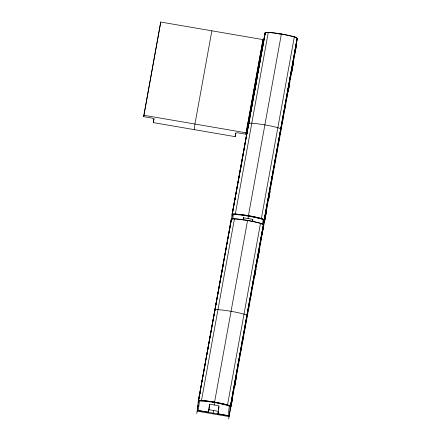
<?xml version="1.0" encoding="UTF-8"?>
<svg xmlns="http://www.w3.org/2000/svg" width="441" height="441" viewBox="0 0 441 441"><rect width="100%" height="100%" fill="white"/><g stroke="black" fill="none" stroke-linecap="round" stroke-linejoin="round"><path stroke-width="0.66" d="M230.18 409.127L230.792 404.573M230.202 409.061L231.927 398.377M238.068 365.6L240.047 353.649L239.926 354.239M238.322 363.158L238.201 363.748M244.953 326.555L244.457 330.441L246.442 318.413M248.167 308.937L246.183 320.949L246.701 316.914M254.44 274.258L254.562 273.657M254.336 276.083L256.287 264.148M264.01 222.699L264.357 220.092M270.168 188.77L270.482 186.19M271.893 179.261L272.284 176.058M282.003 122.477L280.024 134.428M288.144 89.683L290.117 77.726L289.996 78.322M288.392 87.274L288.271 87.831M294.527 54.541L295.139 49.987M214.541 313.016L214.42 313.529M216.266 303.507L216.145 304.02M232.12 217.132L232.181 216.95M143.656 116.65L160.745 22.05L262.979 39.596L262.808 40.985L245.891 134.202L237.716 132.796L235.593 133.077L235.152 136.649L153.363 122.615L153.804 119.037L151.836 118.056L143.656 116.65L160.745 22.05M194.261 129.632L194.944 124.037L211.862 30.826M198.367 402.942L198.671 400.45M199.872 394.237L200.027 392.992M207.849 349.454L207.943 348.699M222.815 266.992L222.909 266.237M231.189 219.331L198.428 400.968A4.129 1.687 10.3 0 1 200.247 400.511L200.539 400.5A4.129 1.687 10.3 0 1 201.471 400.538L203.632 400.731A61.371 25.027 10.3 0 1 225.39 404.463L227.512 405.009A4.129 1.687 10.3 0 1 228.41 405.285L228.692 405.395A4.129 1.687 10.3 0 1 230.323 406.442L230.489 406.481M232.049 214.547L265.019 32.904M231.663 219.398L232.082 214.717M208.516 412.318L209.64 404.408M232.738 219.238L233.283 214.717M235.119 199.729L235.279 198.428M241.685 163.027L241.778 162.266M245.891 134.202L262.979 39.596M213.124 413.884L213.692 410.516M214.232 404.992L214.552 402.374A60.467 24.657 10.3 0 1 216.167 402.661M256.645 80.565L256.739 79.804M259.396 66.156L259.556 64.849M218.642 409.336L218.968 406.685M265.052 34.37L265.08 32.954M243.118 219.745L243.36 217.755L252.765 219.37L252.522 221.354M243.228 219.965L243.553 217.319M247.506 220.792L247.55 220.423L214.563 402.192M248.062 218.56L248.366 216.134M228.317 405.483A3.219 1.312 10.3 0 1 229.337 406.084L228.146 415.687L217.959 413.746L218.934 405.797L209.525 404.182L208.549 412.131L198.296 410.565L199.448 401.145A3.219 1.312 10.3 0 1 201.592 400.93L203.753 401.123A60.467 24.657 10.3 0 1 225.186 404.799L227.291 405.34M252.638 221.58L252.88 219.596M232.385 398.151L233.344 390.329M234.584 386.035L235.544 378.213M238.614 361.173L238.708 360.418M239.75 354.928L239.843 354.173M240.505 353.406L241.381 346.24M243.581 334.124L242.704 341.29L241.679 341.113M248.625 308.667L249.584 300.845M250.819 296.55L251.783 288.728M253.581 278.712L253.674 277.957M253.189 281.16L252.583 285.707L254.804 271.711M256.745 263.922L257.621 256.756M258.939 251.805L259.903 243.983M262.555 224.546L263.167 219.651A3.219 1.312 10.3 0 0 262.797 219.381M262.064 234.849L263.453 224.904M263.498 224.877L230.511 406.646M262.908 230.191L264.131 220.224L297.146 38.246A4.129 1.687 10.3 0 0 295.509 37.198L295.233 37.088A4.129 1.687 10.3 0 0 294.334 36.812L292.212 36.267A61.371 25.027 10.3 0 0 270.454 32.535L268.288 32.342A4.129 1.687 10.3 0 0 267.362 32.303L267.064 32.314A4.129 1.687 10.3 0 0 265.245 32.772L232.104 214.519M266.215 211.724L267.174 203.902M268.415 199.608L269.374 191.785M272.45 174.746L272.538 173.986M274.335 166.979L275.294 159.157M276.535 154.863L277.494 147.04M282.455 122.24L283.414 114.417M284.654 110.118L285.614 102.295M287.411 92.285L287.504 91.53M290.575 77.495L291.534 69.672M292.774 65.378L293.734 57.556M295.894 48.422L296.947 39.844M297.328 38.45L264.131 220.224M206.553 357.012L206.603 356.681M221.068 277.036L221.156 276.463M232.506 214.023L232.633 213.19M238.664 180.093L238.79 179.261M264.402 219.497L264.622 218.146M270.559 185.567L270.78 184.217M222.804 267.466L222.925 266.695M286.815 95.94L286.407 99.28L288.574 86.238M240.406 170.446L240.56 169.487M272.317 175.827L272.505 174.708M254.97 90.157L255.124 89.253M286.865 95.631L287.019 94.727M256.712 80.527L256.849 79.744M254.777 272.433L254.915 271.65M288.629 85.874L288.745 85.223M244.975 326.423L245.069 325.899M213.102 320.816L213.168 320.425M278.877 139.599L278.288 144.025L280.625 129.963M236.949 370.644L236.337 375.197L238.675 361.135M261.309 236.415L260.697 240.968L262.445 230.224L262.323 230.819M153.363 122.615L154.102 118.557M235.152 136.649L235.764 133.27M230.467 406.674L229.077 416.618L197.177 411.144L198.285 401.161L231.415 219.199A4.129 1.687 10.3 0 1 233.234 218.742L233.526 218.736A4.129 1.687 10.3 0 1 234.458 218.775L236.619 218.962A61.371 25.027 10.3 0 1 258.376 222.694L260.499 223.24A4.129 1.687 10.3 0 1 261.397 223.515L261.678 223.626A4.129 1.687 10.3 0 1 263.31 224.673L263.475 224.712M198.428 400.968L231.415 219.199M232.131 214.519L265.245 32.772M198.23 402.567L199.503 395.114M199.779 394.039L199.994 392.418M200.253 391.415L200.848 387.7M201.09 386.823L201.813 382.838M201.95 381.63L203.047 375.567M203.295 374.216L204.007 370.743M204.15 369.497L204.398 368.152M204.613 367.414L205.335 363.417M205.495 362.083L205.743 360.738M206.421 357.425L206.597 356.019M206.812 354.944L207.507 351.091M207.7 349.95L209.657 339.168M209.933 338.093L210.148 336.472M210.39 335.121L211.002 331.753M211.278 330.689L211.856 327.035M212.127 325.998L212.838 321.643M212.959 320.971L213.201 319.637M213.455 318.672L214.045 314.968M214.304 314.014L214.53 312.3M214.784 311.352L215.379 307.625M215.621 306.291L216.713 300.282M216.961 299.367L217.198 297.603M217.446 296.699L218.052 292.885M218.295 292.003L218.912 288.166M219.155 286.815L221.603 273.337M221.817 272.599L222.54 268.602M222.677 267.522L223.317 263.9M223.559 262.549L223.802 261.204M224.05 259.854L224.662 256.486M224.904 255.135L225.516 251.767M225.759 250.416L226.861 244.353M227.148 243.223L227.352 241.657M228.003 238.509L228.206 236.938M228.455 235.588L229.066 232.22M229.309 230.869L230.026 227.358M230.163 226.15L231.266 220.087M232.065 216.14L232.6 212.727M232.848 211.382L233.46 208.009M233.702 206.664L234.805 200.594M235.042 199.74L235.764 195.732M235.902 194.531L236.15 193.18M236.376 192.37L237.004 188.461M237.247 187.116L237.958 183.643M238.107 182.398L239.292 176.323M239.452 174.983L240.554 168.914M240.758 167.872L241.459 164.019M241.707 163.005L243.608 152.062M243.884 150.993L244.953 144.648M245.229 143.584L245.444 141.952M246.078 138.904L246.304 137.234M247.153 132.543L246.464 135.178M247.395 131.209L248.487 125.2M248.741 124.257L248.972 122.532M249.584 119.594L249.815 117.857M250.069 116.931L250.664 113.188M250.907 111.843L252.009 105.779M252.252 104.903L252.864 101.061M253.106 100.19L253.355 98.365M253.603 97.014L254.209 93.646M254.457 92.296L255.168 88.834M255.311 87.577L256.497 81.508M256.656 80.163L257.268 76.795M257.583 75.516L257.759 74.099M258.002 72.748L258.613 69.38M258.861 68.03L259.473 64.662M259.76 63.526L260.818 57.247M261.105 56.117L261.673 52.529M261.954 51.426L262.163 49.833M262.434 48.802L263.018 45.114M263.266 43.764L265.223 32.981M198.891 399.099L199.117 397.854M221.404 275.057L221.63 273.8M221.856 272.549L222.088 271.292M222.314 270.041L222.54 268.784M223.129 265.548L223.355 264.291M233.289 209.563L233.515 208.317M239.452 175.606L239.678 174.349M240.836 167.977L241.062 166.726M247.004 133.998L247.23 132.741M249.672 119.285L249.876 118.155M255.802 85.493L256.034 84.237M198.406 403.052L198.632 401.806M197.987 406.453L198.224 405.141M196.758 413.476L197.788 407.765L197.27 410.389L229.171 415.863M198.037 406.415L198.279 405.064M201.471 400.538L234.458 218.775M232.258 214.541A4.129 1.687 10.3 0 1 234.077 214.083L234.375 214.072A4.129 1.687 10.3 0 1 235.301 214.111L268.288 32.342M201.592 400.93L203.323 400.891M233.283 214.717A3.219 1.312 10.3 0 1 235.422 214.502L236.227 214.381M248.393 215.765L281.38 33.996M217.92 413.934L218.394 411.321L208.99 409.706M263.167 219.651L263.134 219.839A3.219 1.312 10.3 0 0 261.133 218.912L260.411 218.532M227.512 405.009L260.499 223.24M294.334 36.812L261.348 218.582L259.225 218.036A61.371 25.027 10.3 0 0 237.467 214.304L235.301 214.111M229.337 406.084L229.303 406.266A3.219 1.312 10.3 0 0 227.302 405.345L227.324 405.152A3.219 1.312 10.3 0 1 228.135 405.406M230.323 406.442L263.31 224.673M230.13 408.041L263.415 224.695M263.961 221.614L297.146 38.246M228.653 418.95L296.319 46.09M264.258 38.918L264.38 38.323M256.375 82.357L256.436 82.032M258.101 72.848L258.205 72.313M199.905 393.504L199.999 393.025M296.154 44.392L296.275 43.797L294.533 54.535M281.876 123.067L281.997 122.471M272.031 177.315L272.152 176.72L270.19 188.704M273.756 167.806L273.878 167.211L271.915 179.195M256.166 264.754L256.287 264.153M246.321 319.003L246.442 318.408M231.806 398.978L231.927 398.383M248.068 309.378L248.167 308.898M265.697 212.226L265.758 211.956L264.021 222.672M248.586 123.634L248.752 123.656A4.129 1.687 10.3 0 1 250.571 123.199L250.868 123.188A4.129 1.687 10.3 0 1 251.794 123.226L253.961 123.419A61.371 25.027 10.3 0 1 275.719 127.151L277.841 127.697A4.129 1.687 10.3 0 1 278.74 127.973L279.015 128.077A4.129 1.687 10.3 0 1 280.652 129.13L280.812 129.169M214.756 310.067L214.921 310.084A4.129 1.687 10.3 0 1 216.74 309.626L217.033 309.615A4.129 1.687 10.3 0 1 217.964 309.659L220.125 309.847A61.371 25.027 10.3 0 1 241.883 313.579L244.005 314.124A4.129 1.687 10.3 0 1 244.904 314.4L245.185 314.51A4.129 1.687 10.3 0 1 246.817 315.558L246.982 315.596M235.433 214.502L237.583 214.69A60.467 24.657 10.3 0 1 259.016 218.372L261.127 218.912M143.827 115.266L246.061 132.813M259.958 218.416L259.049 218.185A60.467 24.657 10.3 0 0 256.943 217.678M260.482 223.333L258.36 222.788A61.371 25.027 10.3 0 0 236.602 219.056L234.436 218.868A4.129 1.687 10.3 0 0 233.51 218.824L233.217 218.835A4.129 1.687 10.3 0 0 231.398 219.293M225.219 404.612L226.58 404.965M262.246 218.857L262.522 218.962M261.381 223.609L261.662 223.719M233.443 214.48A3.219 1.312 10.3 0 1 235.455 214.315M232.275 214.447A4.129 1.687 10.3 0 1 234.094 213.99L234.392 213.979A4.129 1.687 10.3 0 1 235.318 214.017L237.484 214.21A61.371 25.027 10.3 0 1 259.242 217.942L261.364 218.488A4.129 1.687 10.3 0 1 262.263 218.764L262.538 218.874A4.129 1.687 10.3 0 1 264.176 219.921M238.151 214.558A60.467 24.657 10.3 0 1 239.761 214.728M241.911 214.982A60.467 24.657 10.3 0 1 244.071 215.269M245.146 215.429A60.467 24.657 10.3 0 1 249.463 216.134M250.538 216.333A60.467 24.657 10.3 0 1 252.147 216.641M252.682 216.746A60.467 24.657 10.3 0 1 254.286 217.082M254.821 217.198A60.467 24.657 10.3 0 1 255.885 217.43M198.444 400.875A4.129 1.687 10.3 0 1 200.264 400.417L200.556 400.406A4.129 1.687 10.3 0 1 201.487 400.45L203.654 400.637A61.371 25.027 10.3 0 1 225.406 404.369L227.528 404.915A4.129 1.687 10.3 0 1 228.427 405.191L228.708 405.301A4.129 1.687 10.3 0 1 230.34 406.348M297.129 38.339A4.129 1.687 10.3 0 0 295.492 37.287L295.216 37.182A4.129 1.687 10.3 0 0 294.312 36.906L292.19 36.36A61.371 25.027 10.3 0 0 270.438 32.628L268.271 32.436A4.129 1.687 10.3 0 0 267.34 32.397L267.048 32.408A4.129 1.687 10.3 0 0 265.228 32.866M294.329 37.204A3.219 1.312 10.3 0 1 294.533 37.264M295.277 37.546A3.219 1.312 10.3 0 1 295.602 37.711M279.181 34.007A60.467 24.657 10.3 0 1 280.255 34.183M281.876 34.459A60.467 24.657 10.3 0 1 282.951 34.652M261.166 218.73A3.219 1.312 10.3 0 1 261.375 218.786M261.965 218.979A3.219 1.312 10.3 0 1 262.649 219.293M205.93 401.156A60.467 24.657 10.3 0 1 207.54 401.343M209.161 401.553A60.467 24.657 10.3 0 1 210.236 401.696M212.397 402.021A60.467 24.657 10.3 0 1 213.472 402.192M217.242 402.859A60.467 24.657 10.3 0 1 218.312 403.068M219.386 403.283A60.467 24.657 10.3 0 1 220.985 403.625M221.52 403.741A60.467 24.657 10.3 0 1 223.113 404.105M223.637 404.226A60.467 24.657 10.3 0 1 224.695 404.485M260.896 223.758A3.219 1.312 10.3 0 1 261.083 223.824M261.772 224.144A3.219 1.312 10.3 0 1 261.921 224.232M199.608 400.908A3.219 1.312 10.3 0 1 201.625 400.742M231.078 406.376L232.622 397.573L231.078 406.376M234.634 386.801L236.172 377.998L234.634 386.801M254.424 277.742L255.967 268.938L254.424 277.742M257.974 258.167L259.517 249.363L257.974 258.167M264.914 219.949L266.452 211.145L264.914 219.949M268.464 200.374L270.008 191.57L268.464 200.374M288.254 91.315L289.798 82.506L288.254 91.315M291.81 71.74L293.353 62.931L291.81 71.74"/></g></svg>
